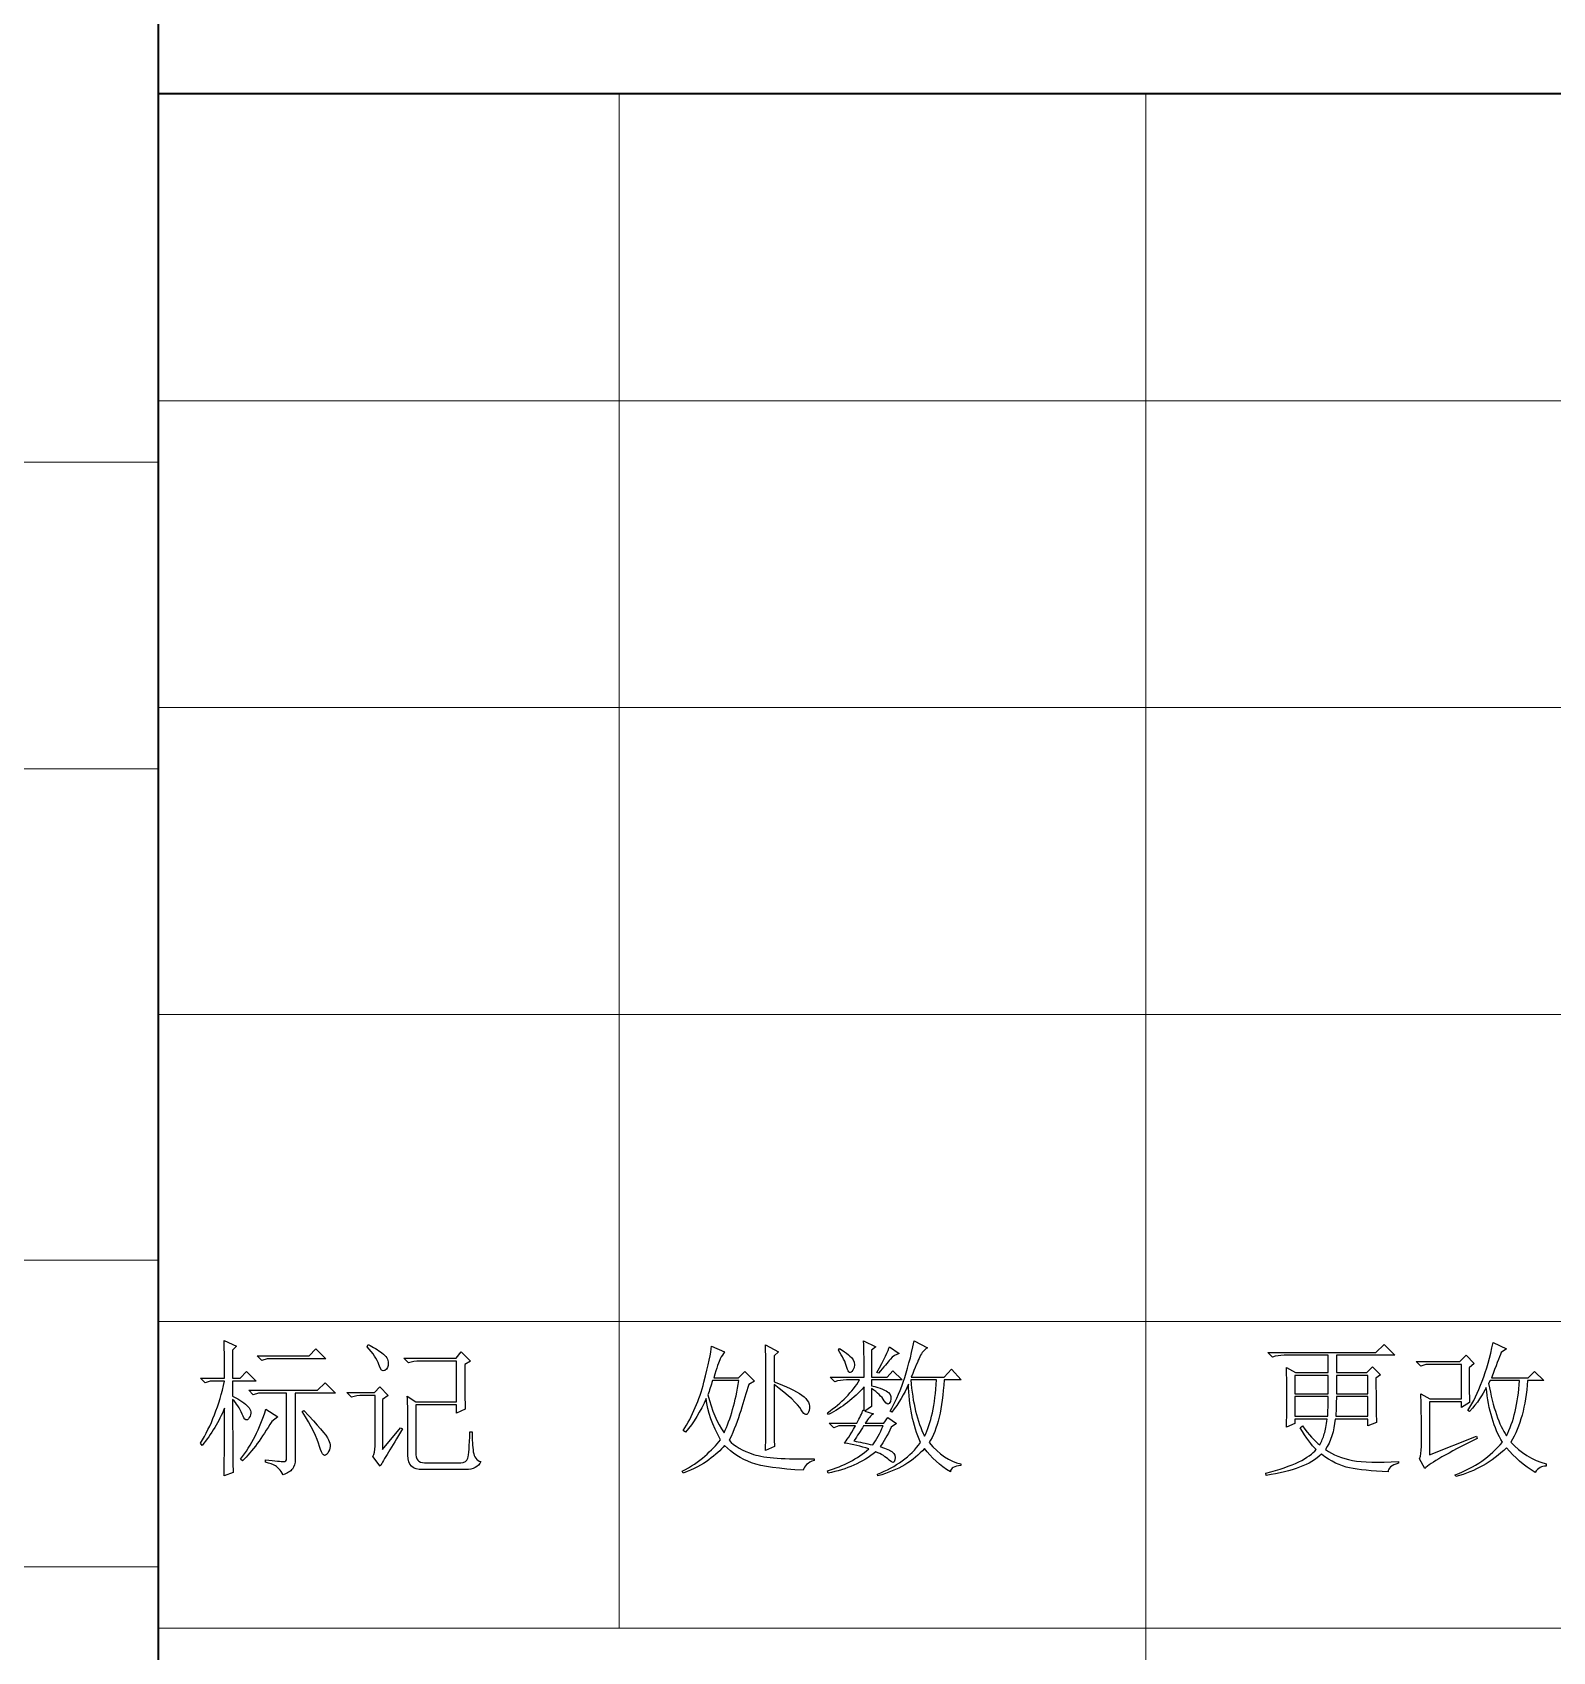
# Model space of a CAD drawing. Header units: millimetres. Extents: x -894 to 2281, y 379 to 1725.
# Drawn here: x -783 to -671.7, y 489.3 to 607.8 of the extents above; entities that cross this region are included whole.
import ezdxf

# ---------------------------------------------------------------- set-up
doc = ezdxf.new("R2010")
doc.units = ezdxf.units.MM
doc.layers.add('layer 1', color=7, linetype='Continuous')

msp = doc.modelspace()

# ---------------------------------------------------------------- linework, layer by layer
at = {"layer": 'layer 1', "lineweight": 35}
for points in [[(-773.752, 1690.598), (-773.752, 1690.598), (-773.752, 401.164), (-773.752, 401.164)], [(93.735, 603.34), (93.735, 603.34), (-773.752, 603.34), (-773.752, 603.34)]]:
    msp.add_open_spline(points, degree=3, dxfattribs=at)
at = {"layer": 'layer 1', "color": 1, "lineweight": 9}
for points in [[(-773.752, 603.34), (-773.752, 603.34), (-773.752, 603.34), (-773.752, 603.34)], [(-773.752, 603.34), (-773.752, 603.34), (-773.752, 401.164), (-773.752, 401.164)], [(-740.016, 603.34), (-740.016, 603.34), (-740.016, 603.34), (-740.016, 603.34)], [(-740.016, 603.34), (-740.016, 603.34), (-740.016, 491.02), (-740.016, 491.02)], [(-701.461, 603.34), (-701.461, 603.34), (-701.461, 603.34), (-701.461, 603.34)], [(-701.461, 603.34), (-701.461, 603.34), (-701.461, 401.164), (-701.461, 401.164)], [(-484.589, 580.876), (-484.589, 580.876), (-773.752, 580.876), (-773.752, 580.876)], [(-773.752, 576.383), (-773.752, 576.383), (-894.236, 576.383), (-894.236, 576.383)], [(-773.752, 576.383), (-773.752, 576.383), (-773.752, 576.383), (-773.752, 576.383)], [(-484.589, 558.412), (-484.589, 558.412), (-773.752, 558.412), (-773.752, 558.412)], [(-773.752, 553.919), (-773.752, 553.919), (-894.236, 553.919), (-894.236, 553.919)], [(-773.752, 553.919), (-773.752, 553.919), (-773.752, 553.919), (-773.752, 553.919)], [(-484.589, 535.948), (-484.589, 535.948), (-773.752, 535.948), (-773.752, 535.948)], [(-773.752, 517.977), (-773.752, 517.977), (-894.236, 517.977), (-894.236, 517.977)], [(-773.752, 517.977), (-773.752, 517.977), (-773.752, 517.977), (-773.752, 517.977)], [(-484.589, 513.484), (-484.589, 513.484), (-773.752, 513.484), (-773.752, 513.484)], [(-773.752, 495.513), (-773.752, 495.513), (-894.236, 495.513), (-894.236, 495.513)], [(-773.752, 495.513), (-773.752, 495.513), (-773.752, 495.513), (-773.752, 495.513)], [(-195.427, 491.02), (-195.427, 491.02), (-773.752, 491.02), (-773.752, 491.02)]]:
    msp.add_open_spline(points, degree=3, dxfattribs=at)
at = {"layer": 'layer 1', "color": 1}
for points, knots in [([(-768.313, 507.767), (-768.031, 507.514), (-767.802, 507.157), (-767.619, 506.694), (-767.619, 506.694), (-767.436, 506.231), (-767.262, 506.147), (-767.093, 506.443), (-767.093, 506.443), (-766.924, 506.737), (-766.953, 507.003), (-767.177, 507.241), (-767.177, 507.241), (-767.402, 507.48), (-767.78, 507.738), (-768.313, 508.018), (-768.313, 508.018), (-768.313, 508.018), (-768.313, 509.112), (-768.313, 509.112), (-768.313, 509.112), (-768.313, 509.112), (-766.589, 509.112), (-766.589, 509.112), (-766.589, 509.112), (-766.589, 509.112), (-767.303, 509.826), (-767.303, 509.826), (-767.303, 509.826), (-767.303, 509.826), (-767.766, 509.322), (-767.766, 509.322), (-767.766, 509.322), (-767.766, 509.322), (-768.313, 509.322), (-768.313, 509.322), (-768.313, 509.322), (-768.313, 509.322), (-768.313, 511.382), (-768.313, 511.382), (-768.313, 511.382), (-768.313, 511.382), (-768.019, 511.677), (-768.019, 511.677), (-768.019, 511.677), (-768.019, 511.677), (-768.943, 512.097), (-768.943, 512.097), (-768.943, 512.097), (-768.916, 511.312), (-768.901, 510.388), (-768.901, 509.322), (-768.901, 509.322), (-768.901, 509.322), (-770.667, 509.322), (-770.667, 509.322), (-770.667, 509.322), (-770.667, 509.322), (-770.331, 508.987), (-770.331, 508.987), (-770.331, 508.987), (-770.331, 508.987), (-769.953, 509.112), (-769.953, 509.112), (-769.953, 509.112), (-769.953, 509.112), (-768.901, 509.112), (-768.901, 509.112), (-768.901, 509.112), (-769.294, 507.345), (-769.883, 505.833), (-770.667, 504.572), (-770.667, 504.572), (-770.667, 504.572), (-770.541, 504.403), (-770.541, 504.403), (-770.541, 504.403), (-769.868, 505.245), (-769.321, 506.154), (-768.901, 507.135), (-768.901, 507.135), (-768.901, 505.033), (-768.916, 503.381), (-768.943, 502.175), (-768.943, 502.175), (-768.943, 502.175), (-768.27, 502.426), (-768.27, 502.426), (-768.27, 502.426), (-768.299, 502.988), (-768.313, 504.767), (-768.313, 507.767)], [0, 0, 0, 0, 0.0434783, 0.0434783, 0.0434783, 0.0434783, 0.0869565, 0.0869565, 0.0869565, 0.0869565, 0.1304348, 0.1304348, 0.1304348, 0.1304348, 0.173913, 0.173913, 0.173913, 0.173913, 0.2173913, 0.2173913, 0.2173913, 0.2173913, 0.2608696, 0.2608696, 0.2608696, 0.2608696, 0.3043478, 0.3043478, 0.3043478, 0.3043478, 0.3478261, 0.3478261, 0.3478261, 0.3478261, 0.3913043, 0.3913043, 0.3913043, 0.3913043, 0.4347826, 0.4347826, 0.4347826, 0.4347826, 0.4782609, 0.4782609, 0.4782609, 0.4782609, 0.5217391, 0.5217391, 0.5217391, 0.5217391, 0.5652174, 0.5652174, 0.5652174, 0.5652174, 0.6086957, 0.6086957, 0.6086957, 0.6086957, 0.6521739, 0.6521739, 0.6521739, 0.6521739, 0.6956522, 0.6956522, 0.6956522, 0.6956522, 0.7391304, 0.7391304, 0.7391304, 0.7391304, 0.7826087, 0.7826087, 0.7826087, 0.7826087, 0.826087, 0.826087, 0.826087, 0.826087, 0.8695652, 0.8695652, 0.8695652, 0.8695652, 0.9130435, 0.9130435, 0.9130435, 0.9130435, 0.9565217, 0.9565217, 0.9565217, 0.9565217, 1, 1, 1, 1]), ([(-722.128, 512.054), (-722.101, 511.299), (-722.087, 510.415), (-722.087, 509.406), (-722.087, 509.406), (-722.087, 509.406), (-724.568, 509.406), (-724.568, 509.406), (-724.568, 509.406), (-724.568, 509.406), (-724.231, 509.069), (-724.231, 509.069), (-724.231, 509.069), (-723.978, 509.154), (-723.698, 509.196), (-723.389, 509.196), (-723.389, 509.196), (-723.389, 509.196), (-722.422, 509.196), (-722.422, 509.196), (-722.422, 509.196), (-722.955, 508.326), (-723.741, 507.528), (-724.778, 506.8), (-724.778, 506.8), (-724.778, 506.8), (-724.694, 506.673), (-724.694, 506.673), (-724.694, 506.673), (-723.712, 507.178), (-722.844, 507.851), (-722.087, 508.691), (-722.087, 508.691), (-722.087, 508.691), (-722.087, 506.968), (-722.087, 506.968), (-722.087, 506.968), (-722.087, 506.968), (-722.171, 507.01), (-722.171, 507.01), (-722.171, 507.01), (-722.254, 506.757), (-722.408, 506.436), (-722.632, 506.043), (-722.632, 506.043), (-722.632, 506.043), (-724.65, 506.043), (-724.65, 506.043), (-724.65, 506.043), (-724.65, 506.043), (-724.315, 505.706), (-724.315, 505.706), (-724.315, 505.706), (-724.315, 505.706), (-723.936, 505.833), (-723.936, 505.833), (-723.936, 505.833), (-723.936, 505.833), (-722.717, 505.833), (-722.717, 505.833), (-722.717, 505.833), (-723.109, 505.16), (-723.389, 504.738), (-723.558, 504.572), (-723.558, 504.572), (-722.914, 504.487), (-722.311, 504.348), (-721.75, 504.15), (-721.75, 504.15), (-722.591, 503.422), (-723.599, 502.889), (-724.778, 502.554), (-724.778, 502.554), (-724.778, 502.554), (-724.735, 502.385), (-724.735, 502.385), (-724.735, 502.385), (-723.363, 502.636), (-722.198, 503.156), (-721.245, 503.94), (-721.245, 503.94), (-720.826, 503.772), (-720.496, 503.569), (-720.257, 503.33), (-720.257, 503.33), (-720.018, 503.092), (-719.879, 503.099), (-719.837, 503.352), (-719.837, 503.352), (-719.794, 503.605), (-719.852, 503.793), (-720.006, 503.919), (-720.006, 503.919), (-720.16, 504.046), (-720.46, 504.179), (-720.908, 504.319), (-720.908, 504.319), (-720.657, 504.654), (-720.39, 505.131), (-720.11, 505.749), (-720.11, 505.749), (-720.11, 505.749), (-719.731, 506), (-719.731, 506), (-719.731, 506), (-719.731, 506), (-720.363, 506.463), (-720.363, 506.463), (-720.363, 506.463), (-720.363, 506.463), (-720.657, 506.043), (-720.657, 506.043), (-720.657, 506.043), (-720.657, 506.043), (-722.003, 506.043), (-722.003, 506.043), (-722.003, 506.043), (-721.805, 506.378), (-721.61, 506.603), (-721.414, 506.715), (-721.414, 506.715), (-721.414, 506.715), (-722.044, 506.925), (-722.044, 506.925), (-722.044, 506.925), (-722.044, 506.925), (-721.54, 507.263), (-721.54, 507.263), (-721.54, 507.263), (-721.54, 507.263), (-721.54, 508.565), (-721.54, 508.565), (-721.54, 508.565), (-721.12, 508.285), (-720.811, 507.991), (-720.614, 507.682), (-720.614, 507.682), (-720.419, 507.374), (-720.271, 507.352), (-720.173, 507.62), (-720.173, 507.62), (-720.076, 507.885), (-720.117, 508.102), (-720.3, 508.271), (-720.3, 508.271), (-720.481, 508.44), (-720.896, 508.608), (-721.54, 508.775), (-721.54, 508.775), (-721.54, 508.775), (-721.54, 509.196), (-721.54, 509.196), (-721.54, 509.196), (-721.54, 509.196), (-719.312, 509.196), (-719.312, 509.196), (-719.312, 509.196), (-719.312, 509.196), (-719.985, 509.869), (-719.985, 509.869), (-719.985, 509.869), (-719.985, 509.869), (-720.404, 509.406), (-720.404, 509.406), (-720.404, 509.406), (-720.404, 509.406), (-721.54, 509.406), (-721.54, 509.406), (-721.54, 509.406), (-721.54, 509.406), (-721.54, 511.382), (-721.54, 511.382), (-721.54, 511.382), (-721.54, 511.382), (-721.245, 511.635), (-721.245, 511.635), (-721.245, 511.635), (-721.245, 511.635), (-722.128, 512.054), (-722.128, 512.054)], [0, 0, 0, 0, 0.0222222, 0.0222222, 0.0222222, 0.0222222, 0.0444444, 0.0444444, 0.0444444, 0.0444444, 0.0666667, 0.0666667, 0.0666667, 0.0666667, 0.0888889, 0.0888889, 0.0888889, 0.0888889, 0.1111111, 0.1111111, 0.1111111, 0.1111111, 0.1333333, 0.1333333, 0.1333333, 0.1333333, 0.1555556, 0.1555556, 0.1555556, 0.1555556, 0.1777778, 0.1777778, 0.1777778, 0.1777778, 0.2, 0.2, 0.2, 0.2, 0.2222222, 0.2222222, 0.2222222, 0.2222222, 0.2444444, 0.2444444, 0.2444444, 0.2444444, 0.2666667, 0.2666667, 0.2666667, 0.2666667, 0.2888889, 0.2888889, 0.2888889, 0.2888889, 0.3111111, 0.3111111, 0.3111111, 0.3111111, 0.3333333, 0.3333333, 0.3333333, 0.3333333, 0.3555556, 0.3555556, 0.3555556, 0.3555556, 0.3777778, 0.3777778, 0.3777778, 0.3777778, 0.4, 0.4, 0.4, 0.4, 0.4222222, 0.4222222, 0.4222222, 0.4222222, 0.4444444, 0.4444444, 0.4444444, 0.4444444, 0.4666667, 0.4666667, 0.4666667, 0.4666667, 0.4888889, 0.4888889, 0.4888889, 0.4888889, 0.5111111, 0.5111111, 0.5111111, 0.5111111, 0.5333333, 0.5333333, 0.5333333, 0.5333333, 0.5555556, 0.5555556, 0.5555556, 0.5555556, 0.5777778, 0.5777778, 0.5777778, 0.5777778, 0.6, 0.6, 0.6, 0.6, 0.6222222, 0.6222222, 0.6222222, 0.6222222, 0.6444444, 0.6444444, 0.6444444, 0.6444444, 0.6666667, 0.6666667, 0.6666667, 0.6666667, 0.6888889, 0.6888889, 0.6888889, 0.6888889, 0.7111111, 0.7111111, 0.7111111, 0.7111111, 0.7333333, 0.7333333, 0.7333333, 0.7333333, 0.7555556, 0.7555556, 0.7555556, 0.7555556, 0.7777778, 0.7777778, 0.7777778, 0.7777778, 0.8, 0.8, 0.8, 0.8, 0.8222222, 0.8222222, 0.8222222, 0.8222222, 0.8444444, 0.8444444, 0.8444444, 0.8444444, 0.8666667, 0.8666667, 0.8666667, 0.8666667, 0.8888889, 0.8888889, 0.8888889, 0.8888889, 0.9111111, 0.9111111, 0.9111111, 0.9111111, 0.9333333, 0.9333333, 0.9333333, 0.9333333, 0.9555556, 0.9555556, 0.9555556, 0.9555556, 0.9777778, 0.9777778, 0.9777778, 0.9777778, 1, 1, 1, 1]), ([(-718.429, 512.054), (-718.905, 509.756), (-719.493, 508.047), (-720.194, 506.925), (-720.194, 506.925), (-720.194, 506.925), (-720.069, 506.841), (-720.069, 506.841), (-720.069, 506.841), (-719.563, 507.487), (-719.157, 508.172), (-718.849, 508.902), (-718.849, 508.902), (-718.82, 507.333), (-718.526, 505.903), (-717.966, 504.613), (-717.966, 504.613), (-718.695, 503.605), (-719.746, 502.833), (-721.12, 502.301), (-721.12, 502.301), (-721.12, 502.301), (-721.077, 502.175), (-721.077, 502.175), (-721.077, 502.175), (-719.592, 502.595), (-718.456, 503.268), (-717.672, 504.193), (-717.672, 504.193), (-717.168, 503.52), (-716.536, 502.945), (-715.779, 502.469), (-715.779, 502.469), (-715.751, 502.749), (-715.5, 502.903), (-715.022, 502.932), (-715.022, 502.932), (-715.022, 502.932), (-715.022, 503.058), (-715.022, 503.058), (-715.022, 503.058), (-715.835, 503.226), (-716.607, 503.745), (-717.335, 504.613), (-717.335, 504.613), (-716.719, 505.566), (-716.353, 507.094), (-716.242, 509.196), (-716.242, 509.196), (-716.242, 509.196), (-714.981, 509.196), (-714.981, 509.196), (-714.981, 509.196), (-714.981, 509.196), (-715.695, 509.995), (-715.695, 509.995), (-715.695, 509.995), (-715.695, 509.995), (-716.242, 509.406), (-716.242, 509.406), (-716.242, 509.406), (-716.242, 509.406), (-718.639, 509.406), (-718.639, 509.406), (-718.639, 509.406), (-718.359, 510.108), (-718.147, 510.605), (-718.008, 510.899), (-718.008, 510.899), (-717.867, 511.193), (-717.686, 511.41), (-717.462, 511.55), (-717.462, 511.55), (-717.462, 511.55), (-718.429, 512.054), (-718.429, 512.054)], [0, 0, 0, 0, 0.0526316, 0.0526316, 0.0526316, 0.0526316, 0.1052632, 0.1052632, 0.1052632, 0.1052632, 0.1578947, 0.1578947, 0.1578947, 0.1578947, 0.2105263, 0.2105263, 0.2105263, 0.2105263, 0.2631579, 0.2631579, 0.2631579, 0.2631579, 0.3157895, 0.3157895, 0.3157895, 0.3157895, 0.3684211, 0.3684211, 0.3684211, 0.3684211, 0.4210526, 0.4210526, 0.4210526, 0.4210526, 0.4736842, 0.4736842, 0.4736842, 0.4736842, 0.5263158, 0.5263158, 0.5263158, 0.5263158, 0.5789474, 0.5789474, 0.5789474, 0.5789474, 0.6315789, 0.6315789, 0.6315789, 0.6315789, 0.6842105, 0.6842105, 0.6842105, 0.6842105, 0.7368421, 0.7368421, 0.7368421, 0.7368421, 0.7894737, 0.7894737, 0.7894737, 0.7894737, 0.8421053, 0.8421053, 0.8421053, 0.8421053, 0.8947368, 0.8947368, 0.8947368, 0.8947368, 0.9473684, 0.9473684, 0.9473684, 0.9473684, 1, 1, 1, 1]), ([(-766.505, 510.962), (-766.505, 510.962), (-766.167, 510.626), (-766.167, 510.626), (-766.167, 510.626), (-766.167, 510.626), (-765.789, 510.752), (-765.789, 510.752), (-765.789, 510.752), (-765.789, 510.752), (-761.501, 510.752), (-761.501, 510.752), (-761.501, 510.752), (-761.501, 510.752), (-762.215, 511.466), (-762.215, 511.466), (-762.215, 511.466), (-762.215, 511.466), (-762.72, 510.962), (-762.72, 510.962), (-762.72, 510.962), (-762.72, 510.962), (-766.505, 510.962), (-766.505, 510.962)], [0, 0, 0, 0, 0.1666667, 0.1666667, 0.1666667, 0.1666667, 0.3333333, 0.3333333, 0.3333333, 0.3333333, 0.5, 0.5, 0.5, 0.5, 0.6666667, 0.6666667, 0.6666667, 0.6666667, 0.8333333, 0.8333333, 0.8333333, 0.8333333, 1, 1, 1, 1]), ([(-758.473, 511.635), (-758.025, 511.157), (-757.738, 510.723), (-757.612, 510.332), (-757.612, 510.332), (-757.486, 509.939), (-757.338, 509.792), (-757.171, 509.889), (-757.171, 509.889), (-757.002, 509.988), (-756.918, 510.171), (-756.918, 510.436), (-756.918, 510.436), (-756.918, 510.703), (-757.072, 510.948), (-757.381, 511.172), (-757.381, 511.172), (-757.689, 511.396), (-758.025, 511.606), (-758.389, 511.803), (-758.389, 511.803), (-758.389, 511.803), (-758.473, 511.635), (-758.473, 511.635)], [0, 0, 0, 0, 0.1666667, 0.1666667, 0.1666667, 0.1666667, 0.3333333, 0.3333333, 0.3333333, 0.3333333, 0.5, 0.5, 0.5, 0.5, 0.6666667, 0.6666667, 0.6666667, 0.6666667, 0.8333333, 0.8333333, 0.8333333, 0.8333333, 1, 1, 1, 1]), ([(-755.488, 503.687), (-755.488, 502.959), (-755.124, 502.609), (-754.395, 502.636), (-754.395, 502.636), (-754.395, 502.636), (-751.242, 502.636), (-751.242, 502.636), (-751.242, 502.636), (-750.709, 502.636), (-750.345, 502.833), (-750.149, 503.226), (-750.149, 503.226), (-750.458, 503.309), (-750.639, 503.547), (-750.695, 503.94), (-750.695, 503.94), (-750.752, 504.333), (-750.779, 504.823), (-750.779, 505.411), (-750.779, 505.411), (-750.779, 505.411), (-750.948, 505.411), (-750.948, 505.411), (-750.948, 505.411), (-750.976, 504.348), (-751.025, 503.702), (-751.095, 503.478), (-751.095, 503.478), (-751.164, 503.253), (-751.34, 503.142), (-751.62, 503.142), (-751.62, 503.142), (-751.62, 503.142), (-754.27, 503.142), (-754.27, 503.142), (-754.27, 503.142), (-754.718, 503.142), (-754.928, 503.393), (-754.899, 503.899), (-754.899, 503.899), (-754.899, 503.899), (-754.899, 507.388), (-754.899, 507.388), (-754.899, 507.388), (-754.899, 507.388), (-751.914, 507.388), (-751.914, 507.388), (-751.914, 507.388), (-751.914, 507.388), (-751.914, 506.757), (-751.914, 506.757), (-751.914, 506.757), (-751.914, 506.757), (-751.283, 507.051), (-751.283, 507.051), (-751.283, 507.051), (-751.312, 507.473), (-751.326, 508.565), (-751.326, 510.332), (-751.326, 510.332), (-751.326, 510.332), (-750.906, 510.583), (-750.906, 510.583), (-750.906, 510.583), (-750.906, 510.583), (-751.579, 511.256), (-751.579, 511.256), (-751.579, 511.256), (-751.579, 511.256), (-751.956, 510.793), (-751.956, 510.793), (-751.956, 510.793), (-751.956, 510.793), (-755.782, 510.793), (-755.782, 510.793), (-755.782, 510.793), (-755.782, 510.793), (-755.447, 510.458), (-755.447, 510.458), (-755.447, 510.458), (-755.194, 510.542), (-754.914, 510.583), (-754.605, 510.583), (-754.605, 510.583), (-754.605, 510.583), (-751.914, 510.583), (-751.914, 510.583), (-751.914, 510.583), (-751.914, 510.583), (-751.914, 507.598), (-751.914, 507.598), (-751.914, 507.598), (-751.914, 507.598), (-754.899, 507.598), (-754.899, 507.598), (-754.899, 507.598), (-754.899, 507.598), (-755.531, 508.018), (-755.531, 508.018), (-755.531, 508.018), (-755.502, 507.514), (-755.488, 507.039), (-755.488, 506.59), (-755.488, 506.59), (-755.488, 506.59), (-755.488, 503.687), (-755.488, 503.687)], [0, 0, 0, 0, 0.037037, 0.037037, 0.037037, 0.037037, 0.0740741, 0.0740741, 0.0740741, 0.0740741, 0.1111111, 0.1111111, 0.1111111, 0.1111111, 0.1481481, 0.1481481, 0.1481481, 0.1481481, 0.1851852, 0.1851852, 0.1851852, 0.1851852, 0.2222222, 0.2222222, 0.2222222, 0.2222222, 0.2592593, 0.2592593, 0.2592593, 0.2592593, 0.2962963, 0.2962963, 0.2962963, 0.2962963, 0.3333333, 0.3333333, 0.3333333, 0.3333333, 0.3703704, 0.3703704, 0.3703704, 0.3703704, 0.4074074, 0.4074074, 0.4074074, 0.4074074, 0.4444444, 0.4444444, 0.4444444, 0.4444444, 0.4814815, 0.4814815, 0.4814815, 0.4814815, 0.5185185, 0.5185185, 0.5185185, 0.5185185, 0.5555556, 0.5555556, 0.5555556, 0.5555556, 0.5925926, 0.5925926, 0.5925926, 0.5925926, 0.6296296, 0.6296296, 0.6296296, 0.6296296, 0.6666667, 0.6666667, 0.6666667, 0.6666667, 0.7037037, 0.7037037, 0.7037037, 0.7037037, 0.7407407, 0.7407407, 0.7407407, 0.7407407, 0.7777778, 0.7777778, 0.7777778, 0.7777778, 0.8148148, 0.8148148, 0.8148148, 0.8148148, 0.8518519, 0.8518519, 0.8518519, 0.8518519, 0.8888889, 0.8888889, 0.8888889, 0.8888889, 0.9259259, 0.9259259, 0.9259259, 0.9259259, 0.962963, 0.962963, 0.962963, 0.962963, 1, 1, 1, 1]), ([(-730.117, 509.112), (-730.117, 509.112), (-730.833, 509.826), (-730.833, 509.826), (-730.833, 509.826), (-730.833, 509.826), (-731.295, 509.363), (-731.295, 509.363), (-731.295, 509.363), (-731.295, 509.363), (-733.102, 509.363), (-733.102, 509.363), (-733.102, 509.363), (-732.878, 510.093), (-732.718, 510.556), (-732.619, 510.752), (-732.619, 510.752), (-732.521, 510.948), (-732.417, 511.116), (-732.303, 511.256), (-732.303, 511.256), (-732.303, 511.256), (-733.27, 511.677), (-733.27, 511.677), (-733.27, 511.677), (-733.299, 511.2), (-733.48, 510.318), (-733.818, 509.028), (-733.818, 509.028), (-734.153, 507.738), (-734.659, 506.561), (-735.332, 505.496), (-735.332, 505.496), (-735.332, 505.496), (-735.163, 505.37), (-735.163, 505.37), (-735.163, 505.37), (-734.575, 506.071), (-734.069, 506.897), (-733.649, 507.851), (-733.649, 507.851), (-733.538, 506.87), (-733.186, 505.86), (-732.598, 504.823), (-732.598, 504.823), (-732.906, 504.43), (-733.292, 504.032), (-733.755, 503.625), (-733.755, 503.625), (-734.216, 503.219), (-734.77, 502.848), (-735.414, 502.511), (-735.414, 502.511), (-735.414, 502.511), (-735.332, 502.385), (-735.332, 502.385), (-735.332, 502.385), (-734.575, 502.665), (-733.95, 502.988), (-733.461, 503.352), (-733.461, 503.352), (-732.969, 503.716), (-732.583, 504.066), (-732.303, 504.403), (-732.303, 504.403), (-731.771, 503.842), (-731.112, 503.422), (-730.326, 503.142), (-730.326, 503.142), (-729.543, 502.86), (-728.281, 502.679), (-726.543, 502.595), (-726.543, 502.595), (-726.487, 502.903), (-726.22, 503.142), (-725.745, 503.309), (-725.745, 503.309), (-725.745, 503.309), (-725.745, 503.436), (-725.745, 503.436), (-725.745, 503.436), (-727.874, 503.381), (-729.354, 503.485), (-730.179, 503.752), (-730.179, 503.752), (-731.007, 504.018), (-731.602, 504.36), (-731.968, 504.782), (-731.968, 504.782), (-731.602, 505.539), (-731.322, 506.26), (-731.127, 506.947), (-731.127, 506.947), (-730.929, 507.634), (-730.734, 508.271), (-730.538, 508.859), (-730.538, 508.859), (-730.538, 508.859), (-730.117, 509.112), (-730.117, 509.112)], [0, 0, 0, 0, 0.04, 0.04, 0.04, 0.04, 0.08, 0.08, 0.08, 0.08, 0.12, 0.12, 0.12, 0.12, 0.16, 0.16, 0.16, 0.16, 0.2, 0.2, 0.2, 0.2, 0.24, 0.24, 0.24, 0.24, 0.28, 0.28, 0.28, 0.28, 0.32, 0.32, 0.32, 0.32, 0.36, 0.36, 0.36, 0.36, 0.4, 0.4, 0.4, 0.4, 0.44, 0.44, 0.44, 0.44, 0.48, 0.48, 0.48, 0.48, 0.52, 0.52, 0.52, 0.52, 0.56, 0.56, 0.56, 0.56, 0.6, 0.6, 0.6, 0.6, 0.64, 0.64, 0.64, 0.64, 0.68, 0.68, 0.68, 0.68, 0.72, 0.72, 0.72, 0.72, 0.76, 0.76, 0.76, 0.76, 0.8, 0.8, 0.8, 0.8, 0.84, 0.84, 0.84, 0.84, 0.88, 0.88, 0.88, 0.88, 0.92, 0.92, 0.92, 0.92, 0.96, 0.96, 0.96, 0.96, 1, 1, 1, 1]), ([(-728.687, 508.859), (-727.623, 508.075), (-726.957, 507.458), (-726.69, 507.01), (-726.69, 507.01), (-726.425, 506.561), (-726.234, 506.547), (-726.123, 506.968), (-726.123, 506.968), (-726.01, 507.388), (-726.186, 507.76), (-726.649, 508.083), (-726.649, 508.083), (-727.112, 508.404), (-727.79, 508.734), (-728.687, 509.069), (-728.687, 509.069), (-728.687, 509.069), (-728.687, 510.962), (-728.687, 510.962), (-728.687, 510.962), (-728.687, 510.962), (-728.351, 511.256), (-728.351, 511.256), (-728.351, 511.256), (-728.351, 511.256), (-729.318, 511.76), (-729.318, 511.76), (-729.318, 511.76), (-729.29, 511.087), (-729.277, 510.569), (-729.277, 510.205), (-729.277, 510.205), (-729.277, 510.205), (-729.277, 505.664), (-729.277, 505.664), (-729.277, 505.664), (-729.277, 505.103), (-729.29, 504.558), (-729.318, 504.024), (-729.318, 504.024), (-729.318, 504.024), (-728.646, 504.319), (-728.646, 504.319), (-728.646, 504.319), (-728.674, 504.796), (-728.687, 505.245), (-728.687, 505.664), (-728.687, 505.664), (-728.687, 505.664), (-728.687, 508.859), (-728.687, 508.859)], [0, 0, 0, 0, 0.0769231, 0.0769231, 0.0769231, 0.0769231, 0.1538462, 0.1538462, 0.1538462, 0.1538462, 0.2307692, 0.2307692, 0.2307692, 0.2307692, 0.3076923, 0.3076923, 0.3076923, 0.3076923, 0.3846154, 0.3846154, 0.3846154, 0.3846154, 0.4615385, 0.4615385, 0.4615385, 0.4615385, 0.5384615, 0.5384615, 0.5384615, 0.5384615, 0.6153846, 0.6153846, 0.6153846, 0.6153846, 0.6923077, 0.6923077, 0.6923077, 0.6923077, 0.7692308, 0.7692308, 0.7692308, 0.7692308, 0.8461538, 0.8461538, 0.8461538, 0.8461538, 0.9230769, 0.9230769, 0.9230769, 0.9230769, 1, 1, 1, 1]), ([(-723.895, 511.509), (-723.895, 511.509), (-723.978, 511.382), (-723.978, 511.382), (-723.978, 511.382), (-723.671, 510.933), (-723.459, 510.506), (-723.348, 510.101), (-723.348, 510.101), (-723.235, 509.694), (-723.095, 509.631), (-722.926, 509.91), (-722.926, 509.91), (-722.76, 510.19), (-722.745, 510.443), (-722.885, 510.668), (-722.885, 510.668), (-723.025, 510.892), (-723.363, 511.172), (-723.895, 511.509)], [0, 0, 0, 0, 0.2, 0.2, 0.2, 0.2, 0.4, 0.4, 0.4, 0.4, 0.6, 0.6, 0.6, 0.6, 0.8, 0.8, 0.8, 0.8, 1, 1, 1, 1]), ([(-720.236, 511.635), (-720.32, 511.355), (-720.628, 510.723), (-721.161, 509.742), (-721.161, 509.742), (-721.161, 509.742), (-721.036, 509.701), (-721.036, 509.701), (-721.036, 509.701), (-720.643, 510.149), (-720.356, 510.485), (-720.173, 510.709), (-720.173, 510.709), (-719.991, 510.933), (-719.775, 511.075), (-719.522, 511.131), (-719.522, 511.131), (-719.522, 511.131), (-720.236, 511.635), (-720.236, 511.635)], [0, 0, 0, 0, 0.2, 0.2, 0.2, 0.2, 0.4, 0.4, 0.4, 0.4, 0.6, 0.6, 0.6, 0.6, 0.8, 0.8, 0.8, 0.8, 1, 1, 1, 1]), ([(-691.188, 505.749), (-691.188, 505.749), (-690.557, 506), (-690.557, 506), (-690.557, 506), (-690.557, 506), (-690.557, 506.337), (-690.557, 506.337), (-690.557, 506.337), (-690.557, 506.337), (-688.201, 506.337), (-688.201, 506.337), (-688.201, 506.337), (-688.259, 505.889), (-688.329, 505.524), (-688.413, 505.245), (-688.413, 505.245), (-688.497, 504.963), (-688.608, 504.697), (-688.749, 504.444), (-688.749, 504.444), (-689.112, 504.726), (-689.534, 505.187), (-690.009, 505.833), (-690.009, 505.833), (-690.009, 505.833), (-690.178, 505.706), (-690.178, 505.706), (-690.178, 505.706), (-689.73, 504.95), (-689.337, 504.417), (-689.001, 504.109), (-689.001, 504.109), (-689.253, 503.8), (-689.681, 503.499), (-690.284, 503.205), (-690.284, 503.205), (-690.887, 502.911), (-691.692, 502.636), (-692.7, 502.385), (-692.7, 502.385), (-692.7, 502.385), (-692.659, 502.216), (-692.659, 502.216), (-692.659, 502.216), (-691.707, 502.356), (-690.892, 502.554), (-690.219, 502.805), (-690.219, 502.805), (-689.547, 503.058), (-689.016, 503.381), (-688.623, 503.772), (-688.623, 503.772), (-687.921, 503.239), (-687.234, 502.903), (-686.562, 502.764), (-686.562, 502.764), (-685.889, 502.623), (-684.951, 502.525), (-683.745, 502.469), (-683.745, 502.469), (-683.745, 502.749), (-683.492, 502.959), (-682.988, 503.099), (-682.988, 503.099), (-682.988, 503.099), (-682.988, 503.226), (-682.988, 503.226), (-682.988, 503.226), (-684.474, 503.142), (-685.595, 503.169), (-686.352, 503.309), (-686.352, 503.309), (-687.109, 503.451), (-687.767, 503.716), (-688.329, 504.109), (-688.329, 504.109), (-687.936, 504.697), (-687.697, 505.44), (-687.613, 506.337), (-687.613, 506.337), (-687.613, 506.337), (-685.216, 506.337), (-685.216, 506.337), (-685.216, 506.337), (-685.216, 506.337), (-685.216, 505.833), (-685.216, 505.833), (-685.216, 505.833), (-685.216, 505.833), (-684.586, 506.084), (-684.586, 506.084), (-684.586, 506.084), (-684.613, 506.617), (-684.628, 507.697), (-684.628, 509.322), (-684.628, 509.322), (-684.628, 509.322), (-684.292, 509.575), (-684.292, 509.575), (-684.292, 509.575), (-684.292, 509.575), (-684.881, 510.163), (-684.881, 510.163), (-684.881, 510.163), (-684.881, 510.163), (-685.3, 509.742), (-685.3, 509.742), (-685.3, 509.742), (-685.3, 509.742), (-687.528, 509.742), (-687.528, 509.742), (-687.528, 509.742), (-687.528, 509.742), (-687.528, 511.005), (-687.528, 511.005), (-687.528, 511.005), (-687.528, 511.005), (-683.241, 511.005), (-683.241, 511.005), (-683.241, 511.005), (-683.241, 511.005), (-684.039, 511.803), (-684.039, 511.803), (-684.039, 511.803), (-684.039, 511.803), (-684.628, 511.215), (-684.628, 511.215), (-684.628, 511.215), (-684.628, 511.215), (-692.534, 511.215), (-692.534, 511.215), (-692.534, 511.215), (-692.534, 511.215), (-692.196, 510.877), (-692.196, 510.877), (-692.196, 510.877), (-691.944, 510.962), (-691.664, 511.005), (-691.355, 511.005), (-691.355, 511.005), (-691.355, 511.005), (-688.119, 511.005), (-688.119, 511.005), (-688.119, 511.005), (-688.119, 511.005), (-688.119, 509.742), (-688.119, 509.742), (-688.119, 509.742), (-688.119, 509.742), (-690.516, 509.742), (-690.516, 509.742), (-690.516, 509.742), (-690.516, 509.742), (-691.188, 510.12), (-691.188, 510.12), (-691.188, 510.12), (-691.159, 509.421), (-691.145, 508.671), (-691.145, 507.871), (-691.145, 507.871), (-691.145, 507.072), (-691.159, 506.366), (-691.188, 505.749)], [0, 0, 0, 0, 0.0243902, 0.0243902, 0.0243902, 0.0243902, 0.0487805, 0.0487805, 0.0487805, 0.0487805, 0.0731707, 0.0731707, 0.0731707, 0.0731707, 0.097561, 0.097561, 0.097561, 0.097561, 0.1219512, 0.1219512, 0.1219512, 0.1219512, 0.1463415, 0.1463415, 0.1463415, 0.1463415, 0.1707317, 0.1707317, 0.1707317, 0.1707317, 0.195122, 0.195122, 0.195122, 0.195122, 0.2195122, 0.2195122, 0.2195122, 0.2195122, 0.2439024, 0.2439024, 0.2439024, 0.2439024, 0.2682927, 0.2682927, 0.2682927, 0.2682927, 0.2926829, 0.2926829, 0.2926829, 0.2926829, 0.3170732, 0.3170732, 0.3170732, 0.3170732, 0.3414634, 0.3414634, 0.3414634, 0.3414634, 0.3658537, 0.3658537, 0.3658537, 0.3658537, 0.3902439, 0.3902439, 0.3902439, 0.3902439, 0.4146341, 0.4146341, 0.4146341, 0.4146341, 0.4390244, 0.4390244, 0.4390244, 0.4390244, 0.4634146, 0.4634146, 0.4634146, 0.4634146, 0.4878049, 0.4878049, 0.4878049, 0.4878049, 0.5121951, 0.5121951, 0.5121951, 0.5121951, 0.5365854, 0.5365854, 0.5365854, 0.5365854, 0.5609756, 0.5609756, 0.5609756, 0.5609756, 0.5853659, 0.5853659, 0.5853659, 0.5853659, 0.6097561, 0.6097561, 0.6097561, 0.6097561, 0.6341463, 0.6341463, 0.6341463, 0.6341463, 0.6585366, 0.6585366, 0.6585366, 0.6585366, 0.6829268, 0.6829268, 0.6829268, 0.6829268, 0.7073171, 0.7073171, 0.7073171, 0.7073171, 0.7317073, 0.7317073, 0.7317073, 0.7317073, 0.7560976, 0.7560976, 0.7560976, 0.7560976, 0.7804878, 0.7804878, 0.7804878, 0.7804878, 0.804878, 0.804878, 0.804878, 0.804878, 0.8292683, 0.8292683, 0.8292683, 0.8292683, 0.8536585, 0.8536585, 0.8536585, 0.8536585, 0.8780488, 0.8780488, 0.8780488, 0.8780488, 0.902439, 0.902439, 0.902439, 0.902439, 0.9268293, 0.9268293, 0.9268293, 0.9268293, 0.9512195, 0.9512195, 0.9512195, 0.9512195, 0.9756098, 0.9756098, 0.9756098, 0.9756098, 1, 1, 1, 1]), ([(-677.816, 510.079), (-677.816, 510.079), (-677.438, 510.415), (-677.438, 510.415), (-677.438, 510.415), (-677.438, 510.415), (-678.028, 511.005), (-678.028, 511.005), (-678.028, 511.005), (-678.028, 511.005), (-678.489, 510.542), (-678.489, 510.542), (-678.489, 510.542), (-678.489, 510.542), (-681.686, 510.542), (-681.686, 510.542), (-681.686, 510.542), (-681.686, 510.542), (-681.348, 510.205), (-681.348, 510.205), (-681.348, 510.205), (-681.348, 510.205), (-680.97, 510.332), (-680.97, 510.332), (-680.97, 510.332), (-680.97, 510.332), (-678.363, 510.332), (-678.363, 510.332), (-678.363, 510.332), (-678.363, 510.332), (-678.363, 507.808), (-678.363, 507.808), (-678.363, 507.808), (-678.363, 507.808), (-680.676, 507.808), (-680.676, 507.808), (-680.676, 507.808), (-680.676, 507.808), (-681.348, 508.187), (-681.348, 508.187), (-681.348, 508.187), (-681.321, 507.543), (-681.307, 506.911), (-681.307, 506.296), (-681.307, 506.296), (-681.307, 506.296), (-681.307, 504.319), (-681.307, 504.319), (-681.307, 504.319), (-681.307, 503.955), (-681.348, 503.661), (-681.433, 503.436), (-681.433, 503.436), (-681.433, 503.436), (-681.054, 502.72), (-681.054, 502.72), (-681.054, 502.72), (-680.661, 503.113), (-679.386, 503.842), (-677.228, 504.907), (-677.228, 504.907), (-677.228, 504.907), (-677.271, 505.076), (-677.271, 505.076), (-677.271, 505.076), (-677.271, 505.076), (-680.719, 503.73), (-680.719, 503.73), (-680.719, 503.73), (-680.719, 503.73), (-680.719, 507.598), (-680.719, 507.598), (-680.719, 507.598), (-680.719, 507.598), (-678.363, 507.598), (-678.363, 507.598), (-678.363, 507.598), (-678.363, 507.598), (-678.363, 507.178), (-678.363, 507.178), (-678.363, 507.178), (-678.363, 507.178), (-677.775, 507.557), (-677.775, 507.557), (-677.775, 507.557), (-677.804, 508.032), (-677.816, 508.874), (-677.816, 510.079)], [0, 0, 0, 0, 0.0454545, 0.0454545, 0.0454545, 0.0454545, 0.0909091, 0.0909091, 0.0909091, 0.0909091, 0.1363636, 0.1363636, 0.1363636, 0.1363636, 0.1818182, 0.1818182, 0.1818182, 0.1818182, 0.2272727, 0.2272727, 0.2272727, 0.2272727, 0.2727273, 0.2727273, 0.2727273, 0.2727273, 0.3181818, 0.3181818, 0.3181818, 0.3181818, 0.3636364, 0.3636364, 0.3636364, 0.3636364, 0.4090909, 0.4090909, 0.4090909, 0.4090909, 0.4545455, 0.4545455, 0.4545455, 0.4545455, 0.5, 0.5, 0.5, 0.5, 0.5454545, 0.5454545, 0.5454545, 0.5454545, 0.5909091, 0.5909091, 0.5909091, 0.5909091, 0.6363636, 0.6363636, 0.6363636, 0.6363636, 0.6818182, 0.6818182, 0.6818182, 0.6818182, 0.7272727, 0.7272727, 0.7272727, 0.7272727, 0.7727273, 0.7727273, 0.7727273, 0.7727273, 0.8181818, 0.8181818, 0.8181818, 0.8181818, 0.8636364, 0.8636364, 0.8636364, 0.8636364, 0.9090909, 0.9090909, 0.9090909, 0.9090909, 0.9545455, 0.9545455, 0.9545455, 0.9545455, 1, 1, 1, 1]), ([(-676.555, 508.649), (-676.388, 506.995), (-675.995, 505.664), (-675.378, 504.654), (-675.378, 504.654), (-676.246, 503.59), (-677.396, 502.79), (-678.826, 502.259), (-678.826, 502.259), (-678.826, 502.259), (-678.783, 502.132), (-678.783, 502.132), (-678.783, 502.132), (-677.355, 502.496), (-676.121, 503.198), (-675.084, 504.234), (-675.084, 504.234), (-674.496, 503.533), (-673.794, 502.932), (-672.981, 502.426), (-672.981, 502.426), (-672.757, 502.764), (-672.492, 502.918), (-672.183, 502.889), (-672.183, 502.889), (-672.183, 502.889), (-672.183, 503.058), (-672.183, 503.058), (-672.183, 503.058), (-673.191, 503.337), (-674.047, 503.87), (-674.747, 504.654), (-674.747, 504.654), (-674.074, 505.776), (-673.668, 507.275), (-673.529, 509.154), (-673.529, 509.154), (-673.529, 509.154), (-672.352, 509.154), (-672.352, 509.154), (-672.352, 509.154), (-672.352, 509.154), (-673.024, 509.826), (-673.024, 509.826), (-673.024, 509.826), (-673.024, 509.826), (-673.485, 509.363), (-673.485, 509.363), (-673.485, 509.363), (-673.485, 509.363), (-676.176, 509.363), (-676.176, 509.363), (-676.176, 509.363), (-675.841, 510.234), (-675.602, 510.851), (-675.462, 511.215), (-675.462, 511.215), (-675.462, 511.215), (-675.084, 511.466), (-675.084, 511.466), (-675.084, 511.466), (-675.084, 511.466), (-676.051, 511.929), (-676.051, 511.929), (-676.051, 511.929), (-676.499, 509.826), (-677.116, 508.172), (-677.901, 506.968), (-677.901, 506.968), (-677.901, 506.968), (-677.775, 506.884), (-677.775, 506.884), (-677.775, 506.884), (-677.213, 507.528), (-676.808, 508.116), (-676.555, 508.649)], [0, 0, 0, 0, 0.0526316, 0.0526316, 0.0526316, 0.0526316, 0.1052632, 0.1052632, 0.1052632, 0.1052632, 0.1578947, 0.1578947, 0.1578947, 0.1578947, 0.2105263, 0.2105263, 0.2105263, 0.2105263, 0.2631579, 0.2631579, 0.2631579, 0.2631579, 0.3157895, 0.3157895, 0.3157895, 0.3157895, 0.3684211, 0.3684211, 0.3684211, 0.3684211, 0.4210526, 0.4210526, 0.4210526, 0.4210526, 0.4736842, 0.4736842, 0.4736842, 0.4736842, 0.5263158, 0.5263158, 0.5263158, 0.5263158, 0.5789474, 0.5789474, 0.5789474, 0.5789474, 0.6315789, 0.6315789, 0.6315789, 0.6315789, 0.6842105, 0.6842105, 0.6842105, 0.6842105, 0.7368421, 0.7368421, 0.7368421, 0.7368421, 0.7894737, 0.7894737, 0.7894737, 0.7894737, 0.8421053, 0.8421053, 0.8421053, 0.8421053, 0.8947368, 0.8947368, 0.8947368, 0.8947368, 0.9473684, 0.9473684, 0.9473684, 0.9473684, 1, 1, 1, 1]), ([(-765.916, 503.352), (-765.916, 503.352), (-765.916, 503.183), (-765.916, 503.183), (-765.916, 503.183), (-765.608, 503.099), (-765.362, 503.007), (-765.181, 502.911), (-765.181, 502.911), (-764.998, 502.812), (-764.809, 502.595), (-764.612, 502.259), (-764.612, 502.259), (-764.304, 502.371), (-764.079, 502.511), (-763.939, 502.679), (-763.939, 502.679), (-763.799, 502.848), (-763.729, 503.085), (-763.729, 503.393), (-763.729, 503.393), (-763.729, 503.393), (-763.729, 508.23), (-763.729, 508.23), (-763.729, 508.23), (-763.729, 508.23), (-760.785, 508.23), (-760.785, 508.23), (-760.785, 508.23), (-760.785, 508.23), (-761.543, 508.987), (-761.543, 508.987), (-761.543, 508.987), (-761.543, 508.987), (-762.09, 508.44), (-762.09, 508.44), (-762.09, 508.44), (-762.09, 508.44), (-767.134, 508.44), (-767.134, 508.44), (-767.134, 508.44), (-767.134, 508.44), (-766.799, 508.102), (-766.799, 508.102), (-766.799, 508.102), (-766.799, 508.102), (-766.42, 508.23), (-766.42, 508.23), (-766.42, 508.23), (-766.42, 508.23), (-764.361, 508.23), (-764.361, 508.23), (-764.361, 508.23), (-764.361, 508.23), (-764.361, 503.436), (-764.361, 503.436), (-764.361, 503.436), (-764.361, 503.296), (-764.438, 503.226), (-764.591, 503.226), (-764.591, 503.226), (-764.745, 503.226), (-765.186, 503.268), (-765.916, 503.352)], [0, 0, 0, 0, 0.0625, 0.0625, 0.0625, 0.0625, 0.125, 0.125, 0.125, 0.125, 0.1875, 0.1875, 0.1875, 0.1875, 0.25, 0.25, 0.25, 0.25, 0.3125, 0.3125, 0.3125, 0.3125, 0.375, 0.375, 0.375, 0.375, 0.4375, 0.4375, 0.4375, 0.4375, 0.5, 0.5, 0.5, 0.5, 0.5625, 0.5625, 0.5625, 0.5625, 0.625, 0.625, 0.625, 0.625, 0.6875, 0.6875, 0.6875, 0.6875, 0.75, 0.75, 0.75, 0.75, 0.8125, 0.8125, 0.8125, 0.8125, 0.875, 0.875, 0.875, 0.875, 0.9375, 0.9375, 0.9375, 0.9375, 1, 1, 1, 1]), ([(-758.053, 503.605), (-758.053, 503.605), (-757.506, 502.889), (-757.506, 502.889), (-757.506, 502.889), (-757.255, 503.337), (-756.708, 504.249), (-755.867, 505.623), (-755.867, 505.623), (-755.867, 505.623), (-756.035, 505.706), (-756.035, 505.706), (-756.035, 505.706), (-756.035, 505.706), (-757.338, 504.109), (-757.338, 504.109), (-757.338, 504.109), (-757.338, 504.109), (-757.338, 507.767), (-757.338, 507.767), (-757.338, 507.767), (-757.338, 507.767), (-756.918, 508.061), (-756.918, 508.061), (-756.918, 508.061), (-756.918, 508.061), (-757.549, 508.691), (-757.549, 508.691), (-757.549, 508.691), (-757.549, 508.691), (-757.928, 508.271), (-757.928, 508.271), (-757.928, 508.271), (-757.928, 508.271), (-759.946, 508.271), (-759.946, 508.271), (-759.946, 508.271), (-759.946, 508.271), (-759.609, 507.936), (-759.609, 507.936), (-759.609, 507.936), (-759.356, 508.018), (-759.076, 508.061), (-758.767, 508.061), (-758.767, 508.061), (-758.767, 508.061), (-757.885, 508.061), (-757.885, 508.061), (-757.885, 508.061), (-757.885, 508.061), (-757.885, 504.36), (-757.885, 504.36), (-757.885, 504.36), (-757.885, 504.024), (-757.94, 503.772), (-758.053, 503.605)], [0, 0, 0, 0, 0.0714286, 0.0714286, 0.0714286, 0.0714286, 0.1428571, 0.1428571, 0.1428571, 0.1428571, 0.2142857, 0.2142857, 0.2142857, 0.2142857, 0.2857143, 0.2857143, 0.2857143, 0.2857143, 0.3571429, 0.3571429, 0.3571429, 0.3571429, 0.4285714, 0.4285714, 0.4285714, 0.4285714, 0.5, 0.5, 0.5, 0.5, 0.5714286, 0.5714286, 0.5714286, 0.5714286, 0.6428571, 0.6428571, 0.6428571, 0.6428571, 0.7142857, 0.7142857, 0.7142857, 0.7142857, 0.7857143, 0.7857143, 0.7857143, 0.7857143, 0.8571429, 0.8571429, 0.8571429, 0.8571429, 0.9285714, 0.9285714, 0.9285714, 0.9285714, 1, 1, 1, 1]), ([(-733.186, 509.154), (-733.186, 509.154), (-731.252, 509.154), (-731.252, 509.154), (-731.252, 509.154), (-731.505, 507.612), (-731.869, 506.337), (-732.345, 505.327), (-732.345, 505.327), (-732.851, 506.057), (-733.242, 506.981), (-733.523, 508.102), (-733.523, 508.102), (-733.41, 508.44), (-733.299, 508.789), (-733.186, 509.154)], [0, 0, 0, 0, 0.25, 0.25, 0.25, 0.25, 0.5, 0.5, 0.5, 0.5, 0.75, 0.75, 0.75, 0.75, 1, 1, 1, 1]), ([(-718.68, 509.196), (-718.68, 509.196), (-716.789, 509.196), (-716.789, 509.196), (-716.789, 509.196), (-716.901, 507.374), (-717.195, 506), (-717.672, 505.076), (-717.672, 505.076), (-718.205, 506.168), (-718.54, 507.543), (-718.68, 509.196)], [0, 0, 0, 0, 0.3333333, 0.3333333, 0.3333333, 0.3333333, 0.6666667, 0.6666667, 0.6666667, 0.6666667, 1, 1, 1, 1]), ([(-690.557, 509.532), (-690.557, 509.532), (-688.119, 509.532), (-688.119, 509.532), (-688.119, 509.532), (-688.119, 509.532), (-688.119, 508.187), (-688.119, 508.187), (-688.119, 508.187), (-688.119, 508.187), (-690.557, 508.187), (-690.557, 508.187), (-690.557, 508.187), (-690.557, 508.187), (-690.557, 509.532), (-690.557, 509.532)], [0, 0, 0, 0, 0.25, 0.25, 0.25, 0.25, 0.5, 0.5, 0.5, 0.5, 0.75, 0.75, 0.75, 0.75, 1, 1, 1, 1]), ([(-687.528, 509.532), (-687.528, 509.532), (-685.216, 509.532), (-685.216, 509.532), (-685.216, 509.532), (-685.216, 509.532), (-685.216, 508.187), (-685.216, 508.187), (-685.216, 508.187), (-685.216, 508.187), (-687.528, 508.187), (-687.528, 508.187), (-687.528, 508.187), (-687.528, 508.187), (-687.528, 509.532), (-687.528, 509.532)], [0, 0, 0, 0, 0.25, 0.25, 0.25, 0.25, 0.5, 0.5, 0.5, 0.5, 0.75, 0.75, 0.75, 0.75, 1, 1, 1, 1]), ([(-676.261, 509.154), (-676.261, 509.154), (-674.117, 509.154), (-674.117, 509.154), (-674.117, 509.154), (-674.228, 507.473), (-674.551, 506.127), (-675.084, 505.117), (-675.084, 505.117), (-675.617, 505.903), (-676.051, 507.178), (-676.388, 508.944), (-676.388, 508.944), (-676.388, 508.944), (-676.261, 509.154), (-676.261, 509.154)], [0, 0, 0, 0, 0.25, 0.25, 0.25, 0.25, 0.5, 0.5, 0.5, 0.5, 0.75, 0.75, 0.75, 0.75, 1, 1, 1, 1]), ([(-690.557, 507.977), (-690.557, 507.977), (-688.119, 507.977), (-688.119, 507.977), (-688.119, 507.977), (-688.119, 507.641), (-688.131, 507.164), (-688.16, 506.547), (-688.16, 506.547), (-688.16, 506.547), (-690.557, 506.547), (-690.557, 506.547), (-690.557, 506.547), (-690.557, 506.547), (-690.557, 507.977), (-690.557, 507.977)], [0, 0, 0, 0, 0.25, 0.25, 0.25, 0.25, 0.5, 0.5, 0.5, 0.5, 0.75, 0.75, 0.75, 0.75, 1, 1, 1, 1]), ([(-687.528, 507.977), (-687.528, 507.977), (-685.216, 507.977), (-685.216, 507.977), (-685.216, 507.977), (-685.216, 507.977), (-685.216, 506.547), (-685.216, 506.547), (-685.216, 506.547), (-685.216, 506.547), (-687.572, 506.547), (-687.572, 506.547), (-687.572, 506.547), (-687.543, 507.08), (-687.528, 507.557), (-687.528, 507.977)], [0, 0, 0, 0, 0.25, 0.25, 0.25, 0.25, 0.5, 0.5, 0.5, 0.5, 0.75, 0.75, 0.75, 0.75, 1, 1, 1, 1]), ([(-765.873, 507.051), (-766.322, 505.65), (-766.939, 504.43), (-767.724, 503.393), (-767.724, 503.393), (-767.724, 503.393), (-767.597, 503.268), (-767.597, 503.268), (-767.597, 503.268), (-766.869, 503.996), (-766.155, 504.963), (-765.453, 506.168), (-765.453, 506.168), (-765.453, 506.168), (-764.991, 506.506), (-764.991, 506.506), (-764.991, 506.506), (-764.991, 506.506), (-765.873, 507.051), (-765.873, 507.051)], [0, 0, 0, 0, 0.2, 0.2, 0.2, 0.2, 0.4, 0.4, 0.4, 0.4, 0.6, 0.6, 0.6, 0.6, 0.8, 0.8, 0.8, 0.8, 1, 1, 1, 1]), ([(-763.098, 506.968), (-763.098, 506.968), (-763.225, 506.884), (-763.225, 506.884), (-763.225, 506.884), (-762.552, 505.818), (-762.124, 504.963), (-761.943, 504.319), (-761.943, 504.319), (-761.76, 503.675), (-761.564, 503.513), (-761.354, 503.835), (-761.354, 503.835), (-761.144, 504.157), (-761.123, 504.487), (-761.292, 504.823), (-761.292, 504.823), (-761.458, 505.16), (-762.061, 505.874), (-763.098, 506.968)], [0, 0, 0, 0, 0.2, 0.2, 0.2, 0.2, 0.4, 0.4, 0.4, 0.4, 0.6, 0.6, 0.6, 0.6, 0.8, 0.8, 0.8, 0.8, 1, 1, 1, 1]), ([(-722.128, 505.833), (-722.128, 505.833), (-720.699, 505.833), (-720.699, 505.833), (-720.699, 505.833), (-720.923, 505.3), (-721.176, 504.837), (-721.455, 504.444), (-721.455, 504.444), (-721.959, 504.558), (-722.422, 504.654), (-722.844, 504.738), (-722.844, 504.738), (-722.591, 505.103), (-722.352, 505.469), (-722.128, 505.833)], [0, 0, 0, 0, 0.25, 0.25, 0.25, 0.25, 0.5, 0.5, 0.5, 0.5, 0.75, 0.75, 0.75, 0.75, 1, 1, 1, 1])]:
    msp.add_open_spline(points, degree=3, knots=knots, dxfattribs=at)

doc.saveas('drawing.dxf')
